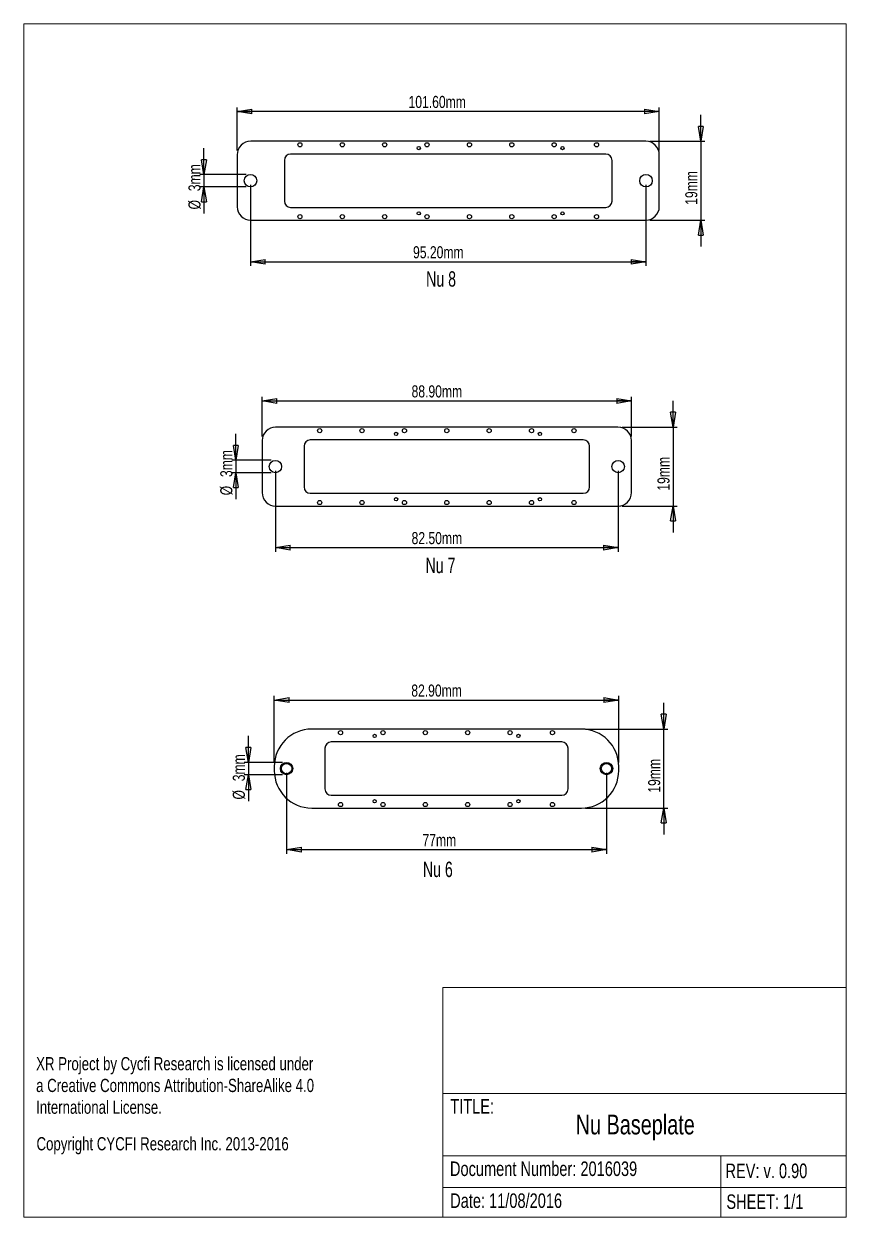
# Model space of a CAD drawing. Header units: millimetres. Extents: x -374 to 1644, y -804 to 292.
# Drawn here: x 5.9 to 203.8, y 5.3 to 292.3 of the extents above; entities that cross this region are included whole.
import ezdxf

# ---------------------------------------------------------------- set-up
doc = ezdxf.new("R2010")
doc.units = ezdxf.units.MM
doc.layers.add('LAYER_1', color=179, linetype='Continuous')
doc.styles.add('SLDTEXTSTYLE0', font='TXT', dxfattribs={"width": 0.6875})
doc.styles.add('SLDTEXTSTYLE1', font='TXT', dxfattribs={"width": 0.75})
doc.dimstyles.new('SLDDIMSTYLE0', dxfattribs={"dimtxt": 2.910417, "dimasz": 3.556, "dimexe": 0, "dimexo": 0.0625, "dimgap": 0.727604, "dimtad": 1, "dimrnd": 1e-09, "dimzin": 12, "dimdsep": 46, "dimtxsty": 'SLDTEXTSTYLE1', "dimblk1": 'CLOSED', "dimblk2": 'CLOSED', "dimsah": 1, "dimcen": 0.09, "dimadec": 0, "dimazin": 3, "dimtfac": 1, "dimtmove": 0, "dimatfit": 0, "dimldrblk": 'CLOSED', "dimfxl": 1, "dimfrac": 2, "dimtolj": 1, "dimtzin": 12, "dimarcsym": 0})
doc.dimstyles.new('SLDDIMSTYLE1', dxfattribs={"dimtxt": 2.910417, "dimasz": 3.556, "dimexe": 0, "dimexo": 0.0625, "dimgap": 0.727604, "dimtad": 1, "dimrnd": 1e-09, "dimzin": 12, "dimdsep": 46, "dimtxsty": 'SLDTEXTSTYLE1', "dimblk1": 'CLOSED', "dimblk2": 'CLOSED', "dimsah": 1, "dimcen": 0.09, "dimadec": 0, "dimazin": 3, "dimtfac": 1, "dimtofl": 0, "dimtmove": 0, "dimatfit": 3, "dimldrblk": 'CLOSED', "dimfxl": 1, "dimfrac": 2, "dimtolj": 1, "dimtzin": 12, "dimarcsym": 0})
doc.dimstyles.new('SLDDIMSTYLE2', dxfattribs={"dimtxt": 2.910417, "dimasz": 3.556, "dimexe": 0, "dimexo": 0.0625, "dimgap": 0.727604, "dimtad": 1, "dimrnd": 1e-09, "dimzin": 4, "dimdsep": 46, "dimtxsty": 'SLDTEXTSTYLE1', "dimblk1": 'CLOSED', "dimblk2": 'CLOSED', "dimsah": 1, "dimcen": 0.09, "dimadec": 0, "dimazin": 1, "dimtfac": 1, "dimtofl": 0, "dimtmove": 0, "dimatfit": 3, "dimldrblk": 'CLOSED', "dimfxl": 1, "dimfrac": 2, "dimtolj": 1, "dimtzin": 12, "dimarcsym": 0})

# ---------------------------------------------------------------- blocks, each defined once
blk = doc.blocks.new('SW_NOTE_0')
at = {"layer": 'LAYER_1', "color": 0, "char_height": 3.175, "attachment_point": 1, "style": 'SLDTEXTSTYLE1'}
for s, insert in [('XR Project by Cycfi Research is licensed under', (0, 4.09)), ('a Creative Commons Attribution-ShareAlike 4.0', (0, -1.14)), ('International License.', (0, -6.37))]:
    blk.add_mtext(s, dxfattribs=dict(at, insert=insert))
blk = doc.blocks.new('_CLOSED')
at = {"color": 0, "linetype": 'ByBlock', "lineweight": -2}
for p, q in [((-1, 0.166667), (0, 0)), ((-1, 0.166667), (-1, -0.166667)), ((0, 0), (-1, -0.166667)), ((0, 0), (-1, 0))]:
    blk.add_line(p, q, dxfattribs=at)
blk = doc.blocks.new('_D')
at = {"layer": 'LAYER_1'}
for p, q in [((59.94, 114.64), (59.94, 120.99)), ((68.13, 114.64), (58.94, 114.64)), ((59.94, 114.64), (59.94, 111.64)), ((68.13, 111.64), (58.94, 111.64)), ((59.94, 111.64), (59.94, 105.29))]:
    blk.add_line(p, q, dxfattribs=at)
at = {"layer": 'LAYER_1', "xscale": 3.556, "yscale": 3.556}
for p, rotation in [((59.94, 114.64, -34.87), 270), ((59.94, 111.64, -34.87), 90)]:
    blk.add_blockref('_CLOSED', p, dxfattribs=dict(at, rotation=rotation))
at = {"layer": 'LAYER_1', "char_height": 2.91, "attachment_point": 1, "rotation": 90, "style": 'SLDTEXTSTYLE1'}
for s, insert in [('3mm', (56.18, 110.09)), ('%%c', (56.18, 105.7))]:
    blk.add_mtext(s, dxfattribs=dict(at, insert=insert))
blk = doc.blocks.new('_D_1')
at = {"layer": 'LAYER_1'}
for p, q in [((69.13, 112.14), (69.13, 92.64)), ((146.13, 112.14), (146.13, 92.64)), ((69.13, 93.64), (146.13, 93.64))]:
    blk.add_line(p, q, dxfattribs=at)
at = {"layer": 'LAYER_1', "xscale": 3.556, "yscale": 3.556, "rotation": 180}
blk.add_blockref('_CLOSED', (69.13, 93.64, -34.87), dxfattribs=at)
at = {"layer": 'LAYER_1', "xscale": 3.556, "yscale": 3.556}
blk.add_blockref('_CLOSED', (146.13, 93.64, -34.87), dxfattribs=at)
at = {"layer": 'LAYER_1', "insert": (101.84, 97.39), "char_height": 2.91, "attachment_point": 1, "style": 'SLDTEXTSTYLE1'}
blk.add_mtext('77mm', dxfattribs=at)
blk = doc.blocks.new('_D_2')
at = {"layer": 'LAYER_1'}
for p, q in [((159.9, 122.64), (159.9, 128.99)), ((141.08, 122.64), (160.9, 122.64)), ((159.9, 103.64), (159.9, 122.64)), ((141.08, 103.64), (160.9, 103.64)), ((159.9, 103.64), (159.9, 97.29))]:
    blk.add_line(p, q, dxfattribs=at)
at = {"layer": 'LAYER_1', "xscale": 3.556, "yscale": 3.556}
for p, rotation in [((159.9, 122.64, -34.87), 270), ((159.9, 103.64, -34.87), 90)]:
    blk.add_blockref('_CLOSED', p, dxfattribs=dict(at, rotation=rotation))
at = {"layer": 'LAYER_1', "insert": (156.15, 107.35), "char_height": 2.91, "attachment_point": 1, "rotation": 90, "style": 'SLDTEXTSTYLE1'}
blk.add_mtext('19mm', dxfattribs=at)
blk = doc.blocks.new('_D_3')
at = {"layer": 'LAYER_1'}
for p, q in [((66.18, 114.64), (66.18, 130.61)), ((66.18, 129.61), (149.08, 129.61)), ((149.08, 114.64), (149.08, 130.61))]:
    blk.add_line(p, q, dxfattribs=at)
at = {"layer": 'LAYER_1', "xscale": 3.556, "yscale": 3.556, "rotation": 180}
blk.add_blockref('_CLOSED', (66.18, 129.61, -34.87), dxfattribs=at)
at = {"layer": 'LAYER_1', "xscale": 3.556, "yscale": 3.556}
blk.add_blockref('_CLOSED', (149.08, 129.61, -34.87), dxfattribs=at)
at = {"layer": 'LAYER_1', "insert": (99.15, 133.36), "char_height": 2.91, "attachment_point": 1, "style": 'SLDTEXTSTYLE1'}
blk.add_mtext('82.90mm', dxfattribs=at)
blk = doc.blocks.new('_D_4')
at = {"layer": 'LAYER_1'}
for p, q in [((162.15, 195.28), (162.15, 201.63)), ((149.9, 195.28), (163.15, 195.28)), ((162.15, 195.28), (162.15, 176.28)), ((149.9, 176.28), (163.15, 176.28)), ((162.15, 176.28), (162.15, 169.93))]:
    blk.add_line(p, q, dxfattribs=at)
at = {"layer": 'LAYER_1', "xscale": 3.556, "yscale": 3.556}
for p, rotation in [((162.15, 195.28, -1.5), 270), ((162.15, 176.28, -1.5), 90)]:
    blk.add_blockref('_CLOSED', p, dxfattribs=dict(at, rotation=rotation))
at = {"layer": 'LAYER_1', "insert": (158.39, 179.99), "char_height": 2.91, "attachment_point": 1, "rotation": 90, "style": 'SLDTEXTSTYLE1'}
blk.add_mtext('19mm', dxfattribs=at)
blk = doc.blocks.new('_D_5')
at = {"layer": 'LAYER_1'}
for p, q in [((63.25, 193.03), (63.25, 202.57)), ((63.25, 201.57), (152.15, 201.57)), ((152.15, 193.03), (152.15, 202.57))]:
    blk.add_line(p, q, dxfattribs=at)
at = {"layer": 'LAYER_1', "xscale": 3.556, "yscale": 3.556, "rotation": 180}
blk.add_blockref('_CLOSED', (63.25, 201.57, -1.5), dxfattribs=at)
at = {"layer": 'LAYER_1', "xscale": 3.556, "yscale": 3.556}
blk.add_blockref('_CLOSED', (152.15, 201.57, -1.5), dxfattribs=at)
at = {"layer": 'LAYER_1', "insert": (99.22, 205.32), "char_height": 2.91, "attachment_point": 1, "style": 'SLDTEXTSTYLE1'}
blk.add_mtext('88.90mm', dxfattribs=at)
blk = doc.blocks.new('_D_6')
at = {"layer": 'LAYER_1'}
for p, q in [((56.92, 187.28), (56.92, 193.63)), ((65.45, 187.28), (55.92, 187.28)), ((56.92, 187.28), (56.92, 184.28)), ((65.45, 184.28), (55.92, 184.28)), ((56.92, 184.28), (56.92, 177.93))]:
    blk.add_line(p, q, dxfattribs=at)
at = {"layer": 'LAYER_1', "xscale": 3.556, "yscale": 3.556}
for p, rotation in [((56.92, 187.28, -1.5), 270), ((56.92, 184.28, -1.5), 90)]:
    blk.add_blockref('_CLOSED', p, dxfattribs=dict(at, rotation=rotation))
at = {"layer": 'LAYER_1', "char_height": 2.91, "attachment_point": 1, "rotation": 90, "style": 'SLDTEXTSTYLE1'}
for s, insert in [('3mm', (53.17, 183.26)), ('%%c', (53.17, 178.87))]:
    blk.add_mtext(s, dxfattribs=dict(at, insert=insert))
blk = doc.blocks.new('_D_7')
at = {"layer": 'LAYER_1'}
for p, q in [((66.45, 184.78), (66.45, 165.28)), ((148.95, 184.78), (148.95, 165.28)), ((66.45, 166.28), (148.95, 166.28))]:
    blk.add_line(p, q, dxfattribs=at)
at = {"layer": 'LAYER_1', "xscale": 3.556, "yscale": 3.556, "rotation": 180}
blk.add_blockref('_CLOSED', (66.45, 166.28, -1.5), dxfattribs=at)
at = {"layer": 'LAYER_1', "xscale": 3.556, "yscale": 3.556}
blk.add_blockref('_CLOSED', (148.95, 166.28, -1.5), dxfattribs=at)
at = {"layer": 'LAYER_1', "insert": (99.22, 170.03), "char_height": 2.91, "attachment_point": 1, "style": 'SLDTEXTSTYLE1'}
blk.add_mtext('82.50mm', dxfattribs=at)
blk = doc.blocks.new('_D_8')
at = {"layer": 'LAYER_1'}
for p, q in [((168.84, 264.03), (168.84, 270.38)), ((156.59, 264.03), (169.84, 264.03)), ((168.84, 264.03), (168.84, 245.03)), ((156.59, 245.03), (169.84, 245.03)), ((168.84, 245.03), (168.84, 238.68))]:
    blk.add_line(p, q, dxfattribs=at)
at = {"layer": 'LAYER_1', "xscale": 3.556, "yscale": 3.556}
for p, rotation in [((168.84, 264.03, -2), 270), ((168.84, 245.03, -2), 90)]:
    blk.add_blockref('_CLOSED', p, dxfattribs=dict(at, rotation=rotation))
at = {"layer": 'LAYER_1', "insert": (165.09, 248.74), "char_height": 2.91, "attachment_point": 1, "rotation": 90, "style": 'SLDTEXTSTYLE1'}
blk.add_mtext('19mm', dxfattribs=at)
blk = doc.blocks.new('_D_9')
at = {"layer": 'LAYER_1'}
for p, q in [((57.24, 261.78), (57.24, 272.18)), ((158.84, 271.18), (57.24, 271.18)), ((158.84, 261.78), (158.84, 272.18))]:
    blk.add_line(p, q, dxfattribs=at)
at = {"layer": 'LAYER_1', "xscale": 3.556, "yscale": 3.556, "rotation": 180}
blk.add_blockref('_CLOSED', (57.24, 271.18, -2), dxfattribs=at)
at = {"layer": 'LAYER_1', "xscale": 3.556, "yscale": 3.556}
blk.add_blockref('_CLOSED', (158.84, 271.18, -2), dxfattribs=at)
at = {"layer": 'LAYER_1', "insert": (98.49, 274.93), "char_height": 2.91, "attachment_point": 1, "style": 'SLDTEXTSTYLE1'}
blk.add_mtext('101.60mm', dxfattribs=at)
blk = doc.blocks.new('_D_10')
at = {"layer": 'LAYER_1'}
for p, q in [((60.44, 253.53), (60.44, 234.03)), ((155.64, 253.53), (155.64, 234.03)), ((60.44, 235.03), (155.64, 235.03))]:
    blk.add_line(p, q, dxfattribs=at)
at = {"layer": 'LAYER_1', "xscale": 3.556, "yscale": 3.556, "rotation": 180}
blk.add_blockref('_CLOSED', (60.44, 235.03, -2), dxfattribs=at)
at = {"layer": 'LAYER_1', "xscale": 3.556, "yscale": 3.556}
blk.add_blockref('_CLOSED', (155.64, 235.03, -2), dxfattribs=at)
at = {"layer": 'LAYER_1', "insert": (99.57, 238.78), "char_height": 2.91, "attachment_point": 1, "style": 'SLDTEXTSTYLE1'}
blk.add_mtext('95.20mm', dxfattribs=at)
blk = doc.blocks.new('_D_11')
at = {"layer": 'LAYER_1'}
for p, q in [((49.25, 256.03), (49.25, 262.38)), ((59.44, 256.03), (48.25, 256.03)), ((49.25, 256.03), (49.25, 253.03)), ((59.44, 253.03), (48.25, 253.03)), ((49.25, 253.03), (49.25, 246.68))]:
    blk.add_line(p, q, dxfattribs=at)
at = {"layer": 'LAYER_1', "xscale": 3.556, "yscale": 3.556}
for p, rotation in [((49.25, 256.03, -2), 270), ((49.25, 253.03, -2), 90)]:
    blk.add_blockref('_CLOSED', p, dxfattribs=dict(at, rotation=rotation))
at = {"layer": 'LAYER_1', "char_height": 2.91, "attachment_point": 1, "rotation": 90, "style": 'SLDTEXTSTYLE1'}
for s, insert in [('3mm', (45.5, 252.01)), ('%%c', (45.5, 247.62))]:
    blk.add_mtext(s, dxfattribs=dict(at, insert=insert))

msp = doc.modelspace()

# ---------------------------------------------------------------- linework, layer by layer
at = {"color": 7, "linetype": 'Continuous', "lineweight": 18}
for p, q in [((5.891, 292.257), (5.891, 5.257)), ((16.62, 292.257), (5.891, 292.257)), ((203.82, 292.257), (16.62, 292.257)), ((203.82, 5.257), (203.82, 292.257)), ((106.742, 60.507), (203.82, 60.507)), ((106.742, 60.507), (106.742, 5.257)), ((203.82, 35.033), (106.742, 35.033)), ((106.742, 20.016), (203.82, 20.016)), ((173.663, 12.406), (173.663, 20.016)), ((106.742, 12.406), (203.82, 12.406)), ((173.663, 5.257), (173.663, 12.406)), ((5.891, 5.257), (16.62, 5.257)), ((16.62, 5.257), (203.82, 5.257))]:
    msp.add_line(p, q, dxfattribs=at)
at = {"color": 7, "linetype": 'Continuous', "lineweight": 25}
for p, q in [((155.591, 264.029), (60.491, 264.029)), ((57.241, 260.779), (57.241, 248.279)), ((68.591, 259.429), (68.591, 249.629)), ((145.991, 260.929), (70.091, 260.929)), ((147.491, 249.629), (147.491, 259.429)), ((158.841, 248.279), (158.841, 260.779)), ((70.091, 248.129), (145.991, 248.129)), ((60.491, 245.029), (155.591, 245.029)), ((148.895, 195.278), (66.495, 195.278)), ((63.245, 192.028), (63.245, 179.528)), ((73.345, 190.678), (73.345, 180.878)), ((140.545, 192.178), (74.845, 192.178)), ((142.045, 180.878), (142.045, 190.678)), ((152.145, 179.528), (152.145, 192.028)), ((74.845, 179.378), (140.545, 179.378)), ((66.495, 176.278), (148.895, 176.278)), ((140.078, 122.64), (75.178, 122.64)), ((78.378, 118.04), (78.378, 108.24)), ((135.378, 119.54), (79.878, 119.54)), ((136.878, 108.24), (136.878, 118.04)), ((66.178, 113.64), (66.178, 112.64)), ((149.078, 112.64), (149.078, 113.64)), ((79.878, 106.74), (135.378, 106.74)), ((75.178, 103.64), (140.078, 103.64))]:
    msp.add_line(p, q, dxfattribs=at)
for centre, radius in [((72.341, 263.179), 0.5), ((82.541, 263.179), 0.5), ((92.741, 263.179), 0.5), ((100.941, 262.379), 0.39), ((102.941, 263.179), 0.5), ((113.141, 263.179), 0.5), ((123.341, 263.179), 0.5), ((133.541, 263.179), 0.5), ((135.541, 262.379), 0.39), ((143.741, 263.179), 0.5), ((60.441, 254.529), 1.5), ((155.641, 254.529), 1.5), ((100.941, 246.679), 0.39), ((135.541, 246.679), 0.39), ((72.341, 245.879), 0.5), ((82.541, 245.879), 0.5), ((92.741, 245.879), 0.5), ((102.941, 245.879), 0.5), ((113.141, 245.879), 0.5), ((123.341, 245.879), 0.5), ((133.541, 245.879), 0.5), ((143.741, 245.879), 0.5), ((77.095, 194.428), 0.5), ((87.295, 194.428), 0.5), ((95.495, 193.628), 0.39), ((97.495, 194.428), 0.5), ((107.695, 194.428), 0.5), ((117.895, 194.428), 0.5), ((128.095, 194.428), 0.5), ((130.095, 193.628), 0.39), ((138.295, 194.428), 0.5), ((66.445, 185.778), 1.5), ((148.945, 185.778), 1.5), ((95.495, 177.928), 0.39), ((130.095, 177.928), 0.39), ((77.095, 177.128), 0.5), ((87.295, 177.128), 0.5), ((97.495, 177.128), 0.5), ((107.695, 177.128), 0.5), ((117.895, 177.128), 0.5), ((128.095, 177.128), 0.5), ((138.295, 177.128), 0.5), ((82.128, 121.79), 0.5), ((90.328, 120.99), 0.39), ((92.328, 121.79), 0.5), ((102.528, 121.79), 0.5), ((112.728, 121.79), 0.5), ((122.928, 121.79), 0.5), ((124.928, 120.99), 0.39), ((133.128, 121.79), 0.5), ((69.128, 113.14), 1.5), ((69.128, 113.14), 1.25), ((146.128, 113.14), 1.5), ((146.128, 113.14), 1.25), ((82.128, 104.49), 0.5), ((90.328, 105.29), 0.39), ((92.328, 104.49), 0.5), ((102.528, 104.49), 0.5), ((112.728, 104.49), 0.5), ((122.928, 104.49), 0.5), ((124.928, 105.29), 0.39), ((133.128, 104.49), 0.5)]:
    msp.add_circle(centre, radius, dxfattribs=at)
for centre, radius, start, end in [((60.491, 260.779), 3.25, 90, 180), ((155.591, 260.779), 3.25, 0, 90), ((70.091, 259.429), 1.5, 90, 180), ((145.991, 259.429), 1.5, 360, 90), ((60.491, 248.279), 3.25, 180, 270), ((70.091, 249.629), 1.5, 180, 270), ((145.991, 249.629), 1.5, 270, 0), ((155.591, 248.279), 3.25, 270, 0), ((66.495, 192.028), 3.25, 90, 180), ((148.895, 192.028), 3.25, 0, 90), ((74.845, 190.678), 1.5, 90, 180), ((140.545, 190.678), 1.5, 0, 90), ((74.845, 180.878), 1.5, 180, 270), ((140.545, 180.878), 1.5, 270, 0), ((66.495, 179.528), 3.25, 180, 270), ((148.895, 179.528), 3.25, 270, 0), ((75.178, 113.64), 9, 90, 180), ((140.078, 113.64), 9, 0, 90), ((79.878, 118.04), 1.5, 90, 180), ((135.378, 118.04), 1.5, 0, 90), ((75.178, 112.64), 9, 180, 270), ((140.078, 112.64), 9, 270, 0), ((79.878, 108.24), 1.5, 180, 270), ((135.378, 108.24), 1.5, 270, 0)]:
    msp.add_arc(centre, radius, start, end, dxfattribs=at)

# ---------------------------------------------------------------- block references
at = {"layer": 'LAYER_1'}
msp.add_blockref('SW_NOTE_0', (8.846, 39.659), dxfattribs=at)

# ---------------------------------------------------------------- texts
at = {"color": 7, "linetype": 'Continuous', "lineweight": 0, "char_height": 3.5, "attachment_point": 1, "style": 'SLDTEXTSTYLE1'}
for s, insert in [('TITLE:', (108.54, 33.641)), ('Document Number: 2016039', (108.453, 18.646)), ('REV: v. 0.90', (174.771, 18.138)), ('Date: 11/08/2016', (108.509, 10.966)), ('SHEET: 1/1', (174.988, 10.726))]:
    msp.add_mtext(s, dxfattribs=dict(at, insert=insert))
at = {"layer": 'LAYER_1', "attachment_point": 1}
for s, insert, char_height, style in [('Nu 8', (102.728, 232.753), 3.7042, 'SLDTEXTSTYLE0'), ('Nu 7', (102.575, 163.856), 3.7042, 'SLDTEXTSTYLE0'), ('Nu 6', (101.945, 90.759), 3.7042, 'SLDTEXTSTYLE0'), ('Nu Baseplate', (138.714, 29.92), 4.7625, 'SLDTEXTSTYLE1'), ('Copyright CYCFI Research Inc. 2013-2016', (8.94, 24.49), 3.175, 'SLDTEXTSTYLE1')]:
    msp.add_mtext(s, dxfattribs=dict(at, insert=insert, char_height=char_height, style=style))

# ---------------------------------------------------------------- dimensions: what is measured, and where the dimension line sits
at = {"layer": 'LAYER_1'}
for base, p1, p2, dimstyle, picture, middle in [((57.241, 271.176), (158.841, 260.779), (57.241, 260.779), 'SLDDIMSTYLE2', '_D_9', (108.041, 271.176)), ((155.641, 235.029), (60.441, 254.529), (155.641, 254.529), 'SLDDIMSTYLE2', '_D_10', (108.041, 235.029)), ((152.145, 201.57), (63.245, 192.028), (152.145, 192.028), 'SLDDIMSTYLE2', '_D_5', (107.695, 201.57)), ((148.945, 166.278), (66.445, 185.778), (148.945, 185.778), 'SLDDIMSTYLE2', '_D_7', (107.695, 166.278)), ((149.078, 129.608), (66.178, 113.64), (149.078, 113.64), 'SLDDIMSTYLE2', '_D_3', (107.628, 129.608)), ((146.128, 93.64), (69.128, 113.14), (146.128, 113.14), 'SLDDIMSTYLE1', '_D_1', (107.628, 93.64))]:
    dim = msp.add_linear_dim(base=base, p1=p1, p2=p2, dimstyle=dimstyle, dxfattribs=at)
    dim.commit()
    dim.dimension.update_dxf_attribs({"geometry": picture, "text_midpoint": middle, "dimtype": 160})
for base, p1, p2, picture, middle in [((168.841, 245.029), (155.591, 264.029), (155.591, 245.029), '_D_8', (168.841, 254.529)), ((162.145, 176.278), (148.895, 195.278), (148.895, 176.278), '_D_4', (162.145, 185.778)), ((159.904, 122.64), (140.078, 103.64), (140.078, 122.64), '_D_2', (159.904, 113.14))]:
    dim = msp.add_linear_dim(base=base, p1=p1, p2=p2, angle=90, dimstyle='SLDDIMSTYLE0', dxfattribs=at)
    dim.commit()
    dim.dimension.update_dxf_attribs({"geometry": picture, "text_midpoint": middle, "dimtype": 160})
for base, p1, p2, picture, middle in [((49.247, 253.029), (60.441, 256.029), (60.441, 253.029), '_D_11', (49.247, 254.529)), ((56.923, 184.278), (66.445, 187.278), (66.445, 184.278), '_D_6', (56.923, 185.778)), ((59.936, 111.64), (69.128, 114.64), (69.128, 111.64), '_D', (59.936, 112.611))]:
    dim = msp.add_linear_dim(base=base, p1=p1, p2=p2, angle=90, text='%%c<>', dimstyle='SLDDIMSTYLE0', dxfattribs=at)
    dim.commit()
    dim.dimension.update_dxf_attribs({"geometry": picture, "text_midpoint": middle, "dimtype": 160})

doc.saveas('drawing.dxf')
